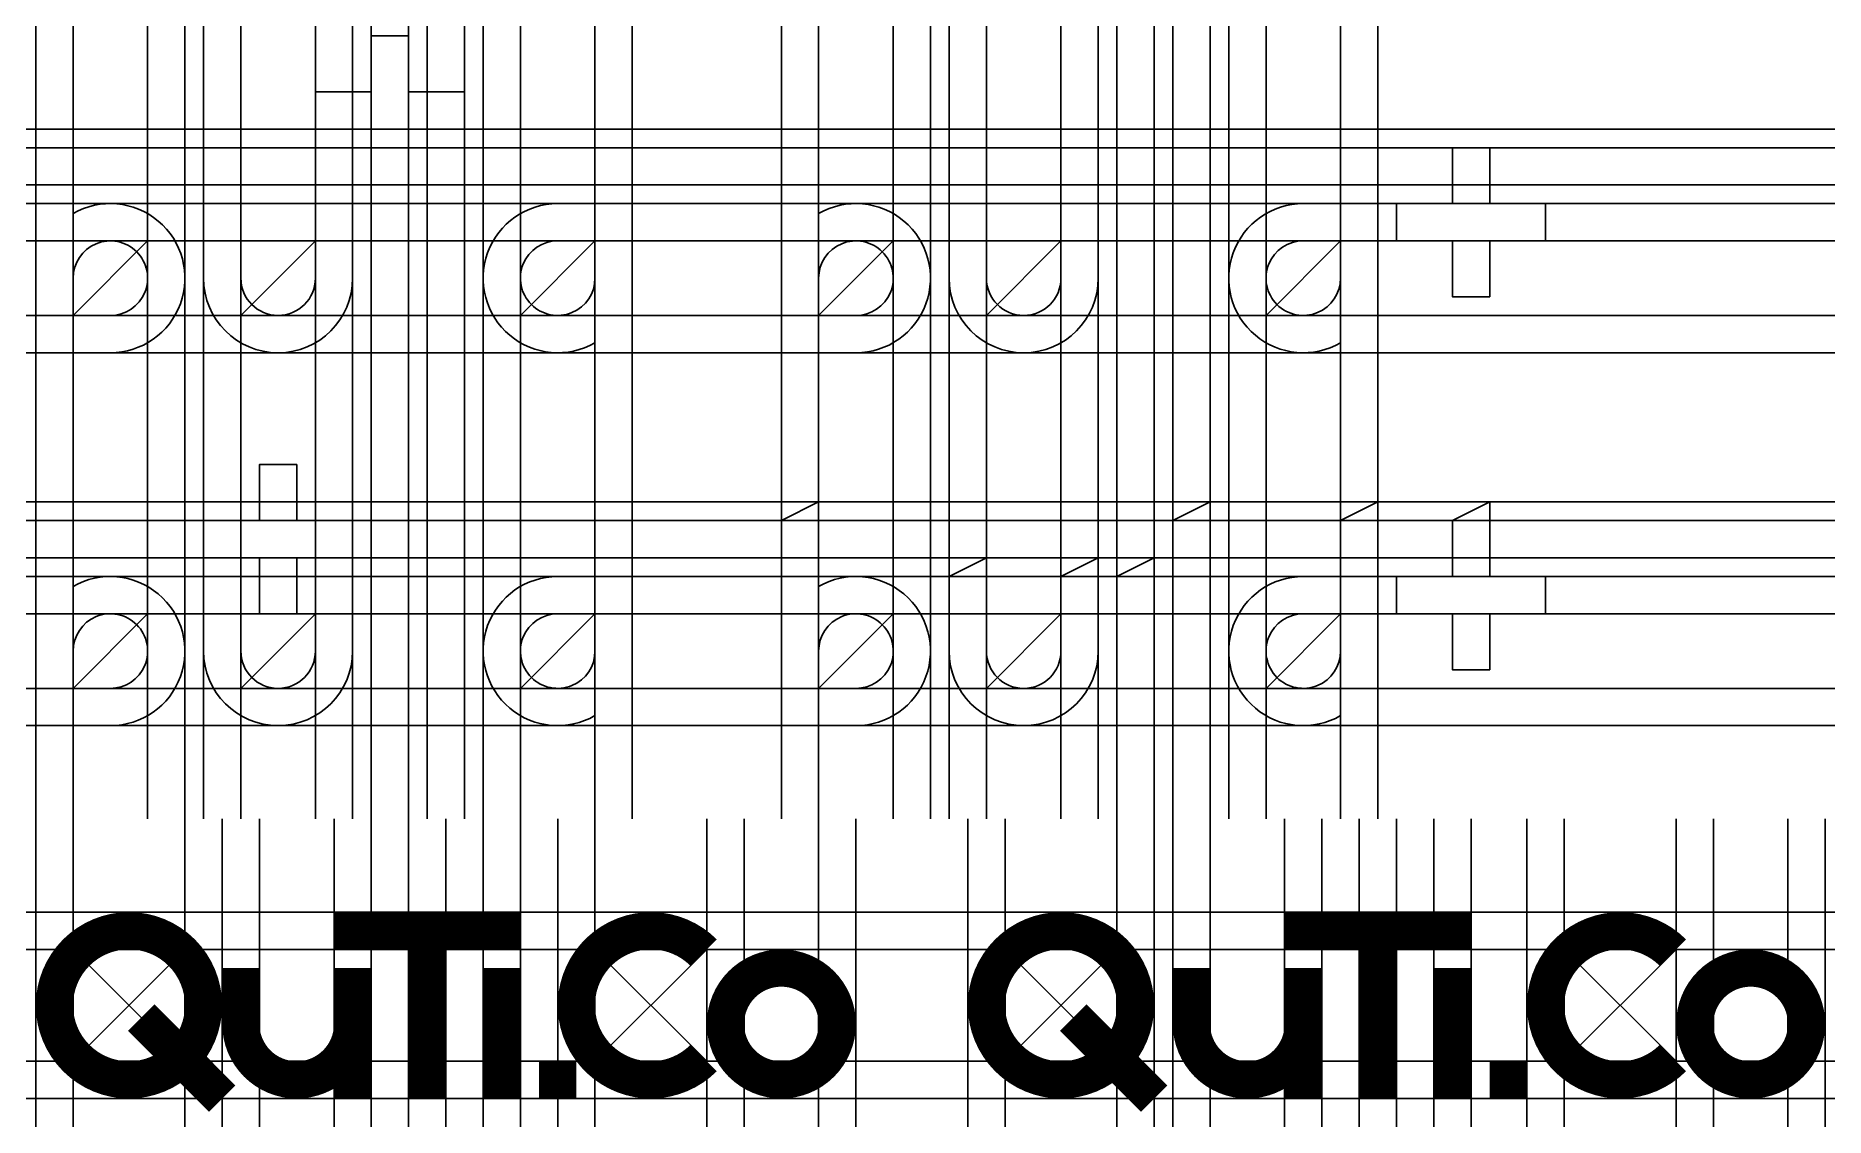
# Model space of a CAD drawing. Header units: millimetres. Extents: x 0 to 5760, y -2460 to 1020.
import ezdxf

# ---------------------------------------------------------------- set-up
doc = ezdxf.new("R2010")
doc.units = ezdxf.units.MM
doc.layers.get('defpoints').update_dxf_attribs({"color": 30})

msp = doc.modelspace()

# ---------------------------------------------------------------- linework, layer by layer
for points in [[(1200, 840), (1200, 1020), (1080, 1020), (1080, 840), (900, 840), (900, 720), (1080, 720), (1080, 540), (1200, 540), (1200, 720), (1380, 720), (1380, 840)], [(1260, 0), (1380, 0), (1380, 660), (1260, 660)], [(3660, 0), (3780, 0), (3780, 660), (3660, 660)], [(4680, 480), (4680, 660), (4560, 660), (4560, 480), (4380, 480), (4380, 360), (4560, 360), (4560, 180), (4680, 180), (4680, 360), (4860, 360), (4860, 480)], [(1080, 0), (1200, 0), (1200, 480), (1080, 480)], [(3480, 0), (3600, 0), (3600, 480), (3480, 480)], [(840, -540), (840, -360), (720, -360), (720, -540), (540, -540), (540, -660), (720, -660), (720, -840), (840, -840), (840, -660), (1020, -660), (1020, -540)], [(3660, -1200), (3780, -1200), (3780, -480), (3660, -540)], [(4680, -720), (4680, -480), (4560, -540), (4560, -720), (4380, -720), (4380, -840), (4560, -840), (4560, -1020), (4680, -1020), (4680, -840), (4860, -840), (4860, -720)], [(1260, -1200), (1380, -1200), (1380, -540), (1260, -540)], [(3480, -1200), (3600, -1200), (3600, -660), (3480, -720)], [(1080, -1200), (1200, -1200), (1200, -720), (1080, -720)]]:
    msp.add_lwpolyline(points, close=True)
for points in [[(120, 447.8), (120, 660), (0, 660), (0, 0), (240, 0, 1.303225)], [(1800, 32.2), (1800, 0), (1920, 0), (1920, 660), (1800, 660), (1800, 480), (1680, 480, 1.303225)], [(2520, 447.8), (2520, 660), (2400, 660), (2400, 0), (2640, 0, 1.303225)], [(4200, 32.2), (4200, 0), (4320, 0), (4320, 660), (4200, 660), (4200, 480), (4080, 480, 1.303225)], [(900, 240, -1), (660, 240), (660, 480), (540, 480), (540, 240, 1), (1020, 240), (1020, 480), (900, 480)], [(3300, 240, -1), (3060, 240), (3060, 480), (2940, 480), (2940, 240, 1), (3420, 240), (3420, 480), (3300, 480)], [(240, 120), (120, 120), (120, 240, -2.414214)], [(1680, 360), (1800, 360), (1800, 240, -2.414214)], [(2640, 120), (2520, 120), (2520, 240, -2.414214)], [(4080, 360), (4200, 360), (4200, 240, -2.414214)], [(2520, -752.2), (2520, -480), (2400, -540), (2400, -1200), (2640, -1200, 1.303225)], [(4200, -1167.8), (4200, -1200), (4320, -1200), (4320, -480), (4200, -540), (4200, -720), (4080, -720, 1.303225)], [(120, -752.2), (120, -540), (0, -540), (0, -1200), (240, -1200, 1.303225)], [(1800, -1167.8), (1800, -1200), (1920, -1200), (1920, -540), (1800, -540), (1800, -720), (1680, -720, 1.303225)], [(3300, -960, -1), (3060, -960), (3060, -660), (2940, -720), (2940, -960, 1), (3420, -960), (3420, -660), (3300, -720)], [(900, -960, -1), (660, -960), (660, -720), (540, -720), (540, -960, 1), (1020, -960), (1020, -720), (900, -720)], [(240, -1080), (120, -1080), (120, -960, -2.414214)], [(1680, -840), (1800, -840), (1800, -960, -2.414214)], [(2640, -1080), (2520, -1080), (2520, -960, -2.414214)], [(4080, -840), (4200, -840), (4200, -960, -2.414214)]]:
    msp.add_lwpolyline(points, format="xyb", close=True)
at = {"transparency": 33554687, "const_width": 120}
for points in [[(540, -2100, 1), (60, -2100)], [(2149.7, -1930.3, 2.414214), (2149.7, -2269.7)], [(3540, -2100, 1), (3060, -2100)], [(5269.7, -1930.3, 2.414214), (5269.7, -2269.7)], [(2580, -2160, 1), (2220, -2160, 1)], [(5700, -2160, 1), (5340, -2160, 1)], [(60, -2100, 1), (540, -2100)], [(3060, -2100, 1), (3540, -2100)], [(660, -2160, 1), (1020, -2160, 1)], [(2220, -2160, 1), (2580, -2160, 1)], [(3720, -2160, 1), (4080, -2160, 1)], [(5340, -2160, 1), (5700, -2160, 1)]]:
    msp.add_lwpolyline(points, format="xyb", dxfattribs=at)
for points in [[(960, -1860), (1560, -1860)], [(4020, -1860), (4620, -1860)], [(1260, -1920), (1260, -2400)], [(4320, -1920), (4320, -2400)], [(660, -2160), (660, -1980)], [(1020, -2400), (1020, -1980)], [(1500, -1980), (1500, -2400)], [(3720, -2160), (3720, -1980)], [(4080, -2400), (4080, -1980)], [(4560, -1980), (4560, -2400)], [(600, -2400), (339.4, -2139.4)], [(3600, -2400), (3339.4, -2139.4)], [(1680, -2280), (1680, -2400)], [(4740, -2280), (4740, -2400)]]:
    msp.add_lwpolyline(points, dxfattribs=at)
at = {"layer": 'defpoints'}
for p, q in [((120, 120), (360, 360)), ((660, 120), (900, 360)), ((1560, 120), (1800, 360)), ((2520, 120), (2760, 360)), ((3060, 120), (3300, 360)), ((3960, 120), (4200, 360)), ((120, -1080), (360, -840)), ((660, -1080), (900, -840)), ((1560, -1080), (1800, -840)), ((2520, -1080), (2760, -840)), ((3060, -1080), (3300, -840)), ((3960, -1080), (4200, -840))]:
    msp.add_line(p, q, dxfattribs=at)
at = {"layer": 'defpoints', "transparency": 33554559}
for p, q in [((120, -2280), (480, -1920)), ((480, -2280), (120, -1920)), ((1800, -2280), (2160, -1920)), ((2160, -2280), (1800, -1920)), ((3480, -2280), (3120, -1920)), ((3120, -2280), (3480, -1920)), ((4920, -2280), (5280, -1920)), ((5280, -2280), (4920, -1920))]:
    msp.add_line(p, q, dxfattribs=at)
at = {"layer": 'defpoints'}
for p in [(0, 720), (0, 660), (0, 540), (0, 480), (0, 360), (0, 120), (0, 0), (0, -480), (0, -540), (0, -660), (0, -720), (0, -840), (0, -1080), (0, -1200), (0, -1800), (0, -1920), (0, -2280), (0, -2400)]:
    msp.add_xline(p, (1, 0), dxfattribs=at)
for p, direction in [((0, -1500), (0, 1)), ((120, -1500), (0, 1)), ((360, -1500), (0, 1)), ((480, -1500), (0, 1)), ((540, -1500), (0, 1)), ((660, -1500), (0, 1)), ((900, -1500), (0, 1)), ((1020, -1500), (0, 1)), ((1080, -1500), (0, 1)), ((1200, -1500), (0, 1)), ((1260, -1500), (0, 1)), ((1380, -1500), (0, 1)), ((1440, -1500), (0, 1)), ((1560, -1500), (0, 1)), ((1800, -1500), (0, 1)), ((1920, -1500), (0, 1)), ((2400, -1500), (0, 1)), ((2520, -1500), (0, 1)), ((2760, -1500), (0, 1)), ((2880, -1500), (0, 1)), ((2940, -1500), (0, 1)), ((3060, -1500), (0, 1)), ((3300, -1500), (0, 1)), ((3420, -1500), (0, 1)), ((3480, -1500), (0, 1)), ((3600, -1500), (0, 1)), ((3660, -1500), (0, 1)), ((3780, -1500), (0, 1)), ((3840, -1500), (0, 1)), ((3960, -1500), (0, 1)), ((4200, -1500), (0, 1)), ((4320, -1500), (0, 1)), ((0, -1500), (0, -1)), ((120, -1500), (0, -1)), ((480, -1500), (0, -1)), ((600, -1500), (0, -1)), ((720, -1500), (0, -1)), ((960, -1500), (0, -1)), ((1080, -1500), (0, -1)), ((1200, -1500), (0, -1)), ((1320, -1500), (0, -1)), ((1440, -1500), (0, -1)), ((1560, -1500), (0, -1)), ((1680, -1500), (0, -1)), ((1800, -1500), (0, -1)), ((2160, -1500), (0, -1)), ((2280, -1500), (0, -1)), ((2520, -1500), (0, -1)), ((2640, -1500), (0, -1)), ((3000, -1500), (0, -1)), ((3120, -1500), (0, -1)), ((3480, -1500), (0, -1)), ((3600, -1500), (0, -1)), ((3660, -1500), (0, -1)), ((3780, -1500), (0, -1)), ((4020, -1500), (0, -1)), ((4140, -1500), (0, -1)), ((4260, -1500), (0, -1)), ((4380, -1500), (0, -1)), ((4500, -1500), (0, -1)), ((4620, -1500), (0, -1)), ((4800, -1500), (0, -1)), ((4920, -1500), (0, -1)), ((5280, -1500), (0, -1)), ((5400, -1500), (0, -1)), ((5640, -1500), (0, -1)), ((5760, -1500), (0, -1))]:
    msp.add_ray(p, direction, dxfattribs=at)

doc.saveas('drawing.dxf')
